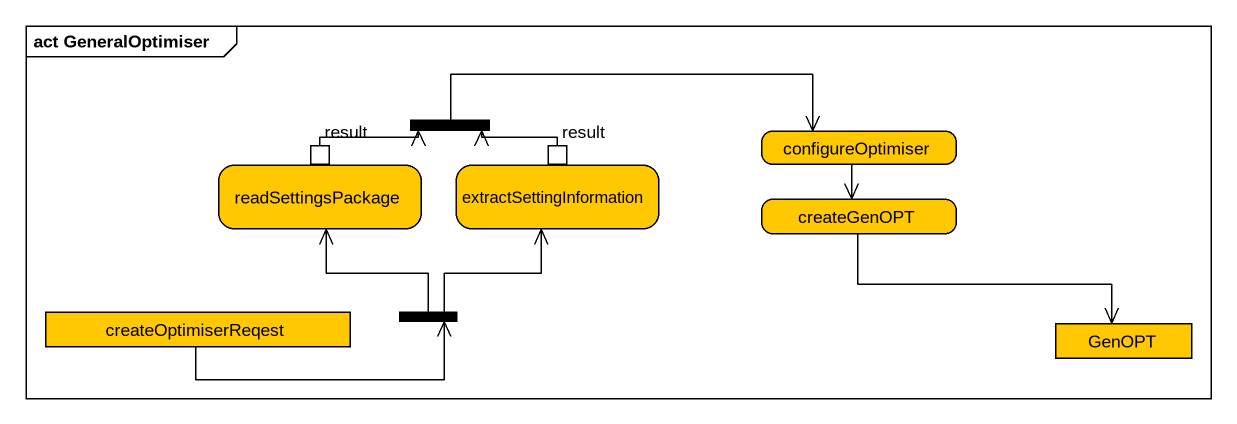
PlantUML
@startuml
mainframe act GeneralOptimiser
hide empty description
state fork1 <<join>>
state configureOptimiser #FFC800
state readSettingsPackage #FFC800 {
  state result <<outputPin>>
}
state extractSettingInformation #FFC800 {
  state "result" as result_2 <<outputPin>>
}
state createGenOPT #FFC800
state createOptimiserReqest <<object>> #FFC800
state fork2 <<fork>>
state GenOPT <<object>> #FFC800
fork1 -right-> configureOptimiser
configureOptimiser --> createGenOPT
result -right-> fork1
result_2 -left-> fork1
createGenOPT -right-> GenOPT
createOptimiserReqest -right-> fork2
fork2 -up-> readSettingsPackage
fork2 -up-> extractSettingInformation
@enduml
